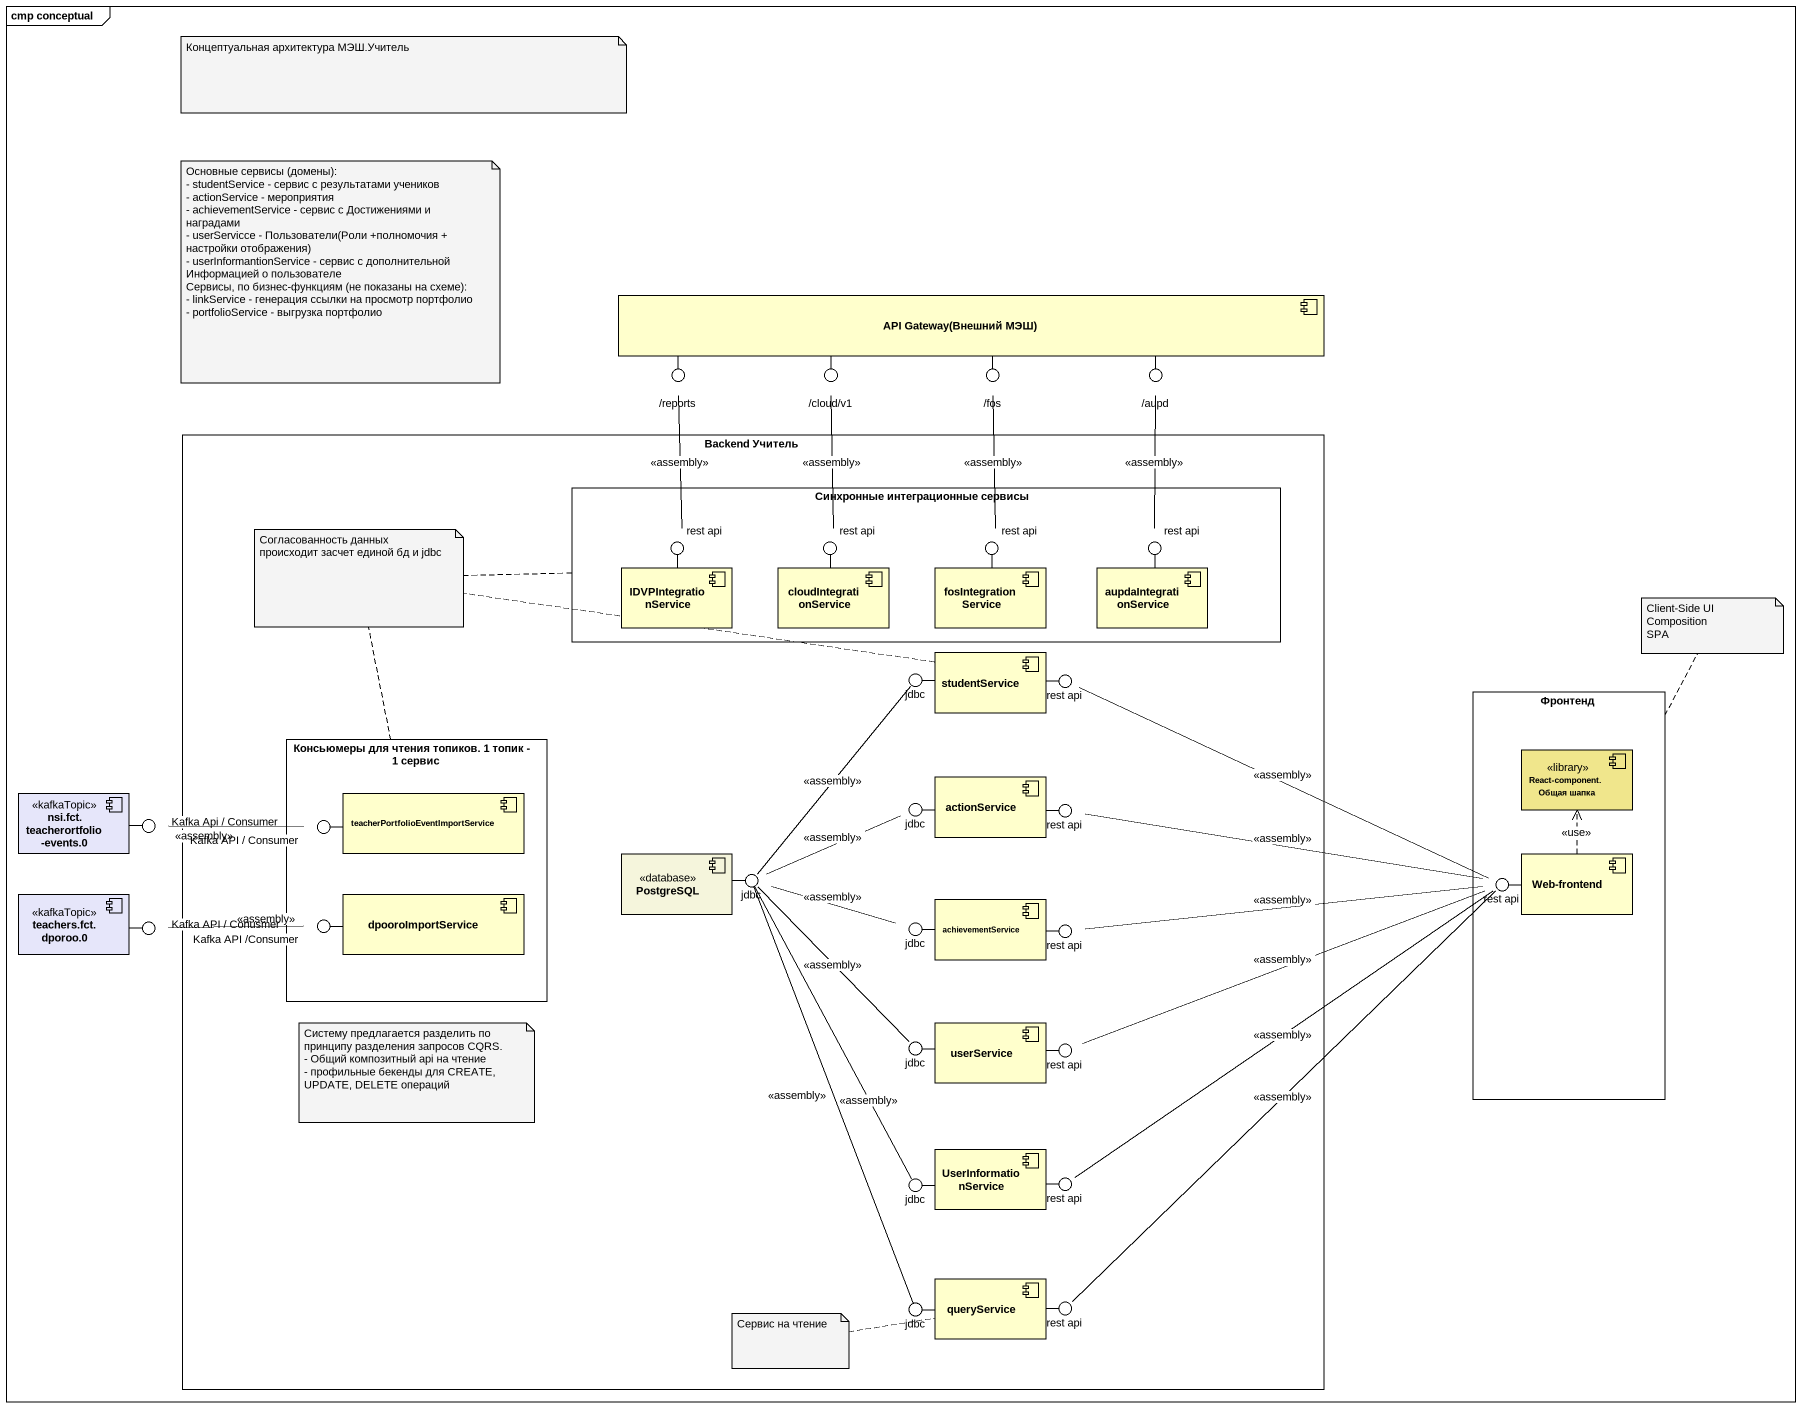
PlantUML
@startuml
mainframe cmp conceptual
component "API Gateway(Внешний МЭШ)" as API_Gateway_Внешний_МЭШ
() "/reports" as reports
() "/cloud/v1" as cloud_v1
() "/fos" as fos
() "/aupd" as aupd
rectangle "Backend Учитель" as Backend_Учитель {
  rectangle "Синхронные интеграционные сервисы" as Синхронные_интеграционные {
    component IDVPIntegrationService
    component cloudIntegrationService
    component fosIntegrationService
    component aupdaIntegrationService
  }
  component studentService
  rectangle "Консьюмеры для чтения топиков. 1 топик - 1 сервис" as Консьюмеры_для_чтения {
    component "teacherPortfolioEventImportService" as teacherPortfolioEventImportS
    component dpooroImportService
  }
  component actionService
  component PostgreSQL <<database>> #F5F5DC
  component achievementService
  component userService
  component UserInformationService
  component queryService
}
() "rest api" as rest_api
() "rest api" as rest_api_2
() "rest api" as rest_api_3
() "rest api" as rest_api_4
() jdbc
() "rest api" as rest_api_5
rectangle Фронтенд {
  component "React-component. Общая шапка" as React_component_Общая_шапка <<library>> #F0E68C
  component "Web-frontend" as Web_frontend
}
component "nsi.fct.teacherortfolio-events.0" as nsi_fct_teacherortfolio <<kafkaTopic>> #E6E6FA
() "Kafka Api / Consumer" as Kafka_Api_Consumer
() "Kafka API / Consumer" as Kafka_API_Consumer
() "jdbc" as jdbc_2
() "rest api" as rest_api_6
() "jdbc" as jdbc_3
() "rest api" as rest_api_7
component "teachers.fct.dporoo.0" as teachers_fct_dporoo_0 <<kafkaTopic>> #E6E6FA
() "Kafka API / Conusmer" as Kafka_API_Conusmer
() "Kafka API /Consumer" as Kafka_API_Consumer_2
() "jdbc" as jdbc_4
() "rest api" as rest_api_8
() "jdbc" as jdbc_5
() "rest api" as rest_api_9
() "jdbc" as jdbc_6
() "rest api" as rest_api_10
() "jdbc" as jdbc_7
() "rest api" as rest_api_11
API_Gateway_Внешний_МЭШ -left- reports
API_Gateway_Внешний_МЭШ -left- cloud_v1
API_Gateway_Внешний_МЭШ -- fos
API_Gateway_Внешний_МЭШ -right- aupd
IDVPIntegrationService -up- rest_api
cloudIntegrationService -up- rest_api_2
fosIntegrationService -up- rest_api_3
aupdaIntegrationService -up- rest_api_4
studentService -left- jdbc
studentService -right- rest_api_5
nsi_fct_teacherortfolio -right- Kafka_Api_Consumer
teacherPortfolioEventImportS -left- Kafka_API_Consumer
actionService -left- jdbc_2
actionService -right- rest_api_6
PostgreSQL -right- jdbc_3
Web_frontend -left- rest_api_7
teachers_fct_dporoo_0 -right- Kafka_API_Conusmer
dpooroImportService -left- Kafka_API_Consumer_2
achievementService -left- jdbc_4
achievementService -right- rest_api_8
userService -left- jdbc_5
userService -right- rest_api_9
UserInformationService -left- jdbc_6
UserInformationService -right- rest_api_10
queryService -left- jdbc_7
queryService -right- rest_api_11
rest_api -up- reports : <<assembly>>
rest_api_2 -up- cloud_v1 : <<assembly>>
rest_api_3 -up- fos : <<assembly>>
rest_api_4 -up- aupd : <<assembly>>
jdbc -- jdbc_3 : <<assembly>>
Kafka_API_Consumer -left- Kafka_Api_Consumer : <<assembly>>
jdbc_2 -left- jdbc_3 : <<assembly>>
rest_api_7 -left- rest_api_5 : <<assembly>>
rest_api_7 -left- rest_api_6 : <<assembly>>
rest_api_7 -left- rest_api_8 : <<assembly>>
rest_api_7 -left- rest_api_9 : <<assembly>>
rest_api_7 -- rest_api_10 : <<assembly>>
rest_api_7 -- rest_api_11 : <<assembly>>
Web_frontend .up.> React_component_Общая_шапка : <<use>>
Kafka_API_Consumer_2 -left- Kafka_API_Conusmer : <<assembly>>
jdbc_4 -left- jdbc_3 : <<assembly>>
jdbc_5 -up- jdbc_3 : <<assembly>>
jdbc_6 -up- jdbc_3 : <<assembly>>
jdbc_7 -up- jdbc_3 : <<assembly>>
note as N1
  Концептуальная архитектура МЭШ.Учитель
end note
note as N2
  Основные сервисы (домены):
  - studentService - сервис с результатами учеников
  - actionService - мероприятия
  - achievementService - сервис с Достижениями и наградами
  - userServicce - Пользователи(Роли +полномочия + настройки отображения)
  - userInformantionService - сервис с дополнительной Информацией о пользователе
  Сервисы, по бизнес-функциям (не показаны на схеме):
  - linkService - генерация ссылки на просмотр портфолио
  - portfolioService - выгрузка портфолио
end note
note as N3
  Согласованность данных происходит засчет единой бд и jdbc
end note
N3 .. Консьюмеры_для_чтения
N3 .. Синхронные_интеграционные
N3 .. rest_api_5
note top of Фронтенд
  Client-Side UI Composition
  SPA
end note
note as N5
  Систему предлагается разделить по принципу разделения запросов CQRS.
  - Общий композитный api на чтение
  - профильные бекенды для CREATE, UPDATE, DELETE операций
end note
note left of queryService : Сервис на чтение
@enduml
